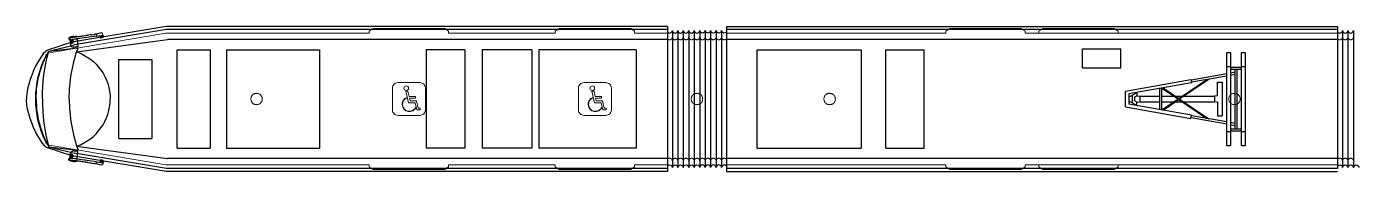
# Model space of a CAD drawing. Header units: metres. Extents: x -32.6 to 4.2, y -1.3 to 1.3.
# Drawn here: x -32.56 to -8.3, y -1.33 to 1.33 of the extents above; entities that cross this region are included whole.
import ezdxf

# ---------------------------------------------------------------- set-up
doc = ezdxf.new("R2010")
doc.units = ezdxf.units.M
doc.header["$MEASUREMENT"] = 0
doc.linetypes.add('DGN Style 2', pattern=[302.744489, 181.646694, -121.097796])

msp = doc.modelspace()

# ---------------------------------------------------------------- linework, layer by layer
for p, q in [((-20.84, 1.325), (-20.84, -1.325)), ((-20.75, 1.255), (-20.75, -1.255)), ((-20.65, 1.255), (-20.65, -1.255)), ((-20.55, 1.255), (-20.55, -1.255)), ((-20.45, 1.255), (-20.45, -1.255)), ((-20.35, 1.255), (-20.35, -1.255)), ((-20.25, 1.255), (-20.25, -1.255)), ((-20.15, 1.255), (-20.15, -1.255)), ((-20.05, 1.255), (-20.05, -1.255)), ((-19.95, 1.255), (-19.95, -1.255)), ((-19.85, 1.255), (-19.85, -1.255)), ((-19.76, 1.325), (-19.76, -1.325)), ((-19.76, 1.325), (-8.59, 1.325)), ((-8.59, 1.325), (-8.59, -1.268)), ((-8.5, 1.255), (-8.5, -1.255)), ((-8.4, 1.255), (-8.4, -1.255)), ((-8.3, 1.255), (-8.3, -1.255)), ((-32.149, 0.872), (-31.677, 0.988)), ((-31.781, 1.114), (-31.782, 1.111)), ((-31.782, 1.111), (-31.782, 1.109)), ((-31.782, 1.109), (-31.782, 1.108)), ((-31.782, 1.108), (-31.782, 1.107)), ((-31.782, 1.107), (-31.782, 1.103)), ((-31.782, 1.103), (-31.782, 1.099)), ((-31.782, 1.099), (-31.78, 1.094)), ((-31.779, 1.117), (-31.781, 1.114)), ((-31.781, 1.114), (-31.781, 1.114)), ((-31.78, 1.094), (-31.779, 1.094)), ((-31.778, 1.119), (-31.779, 1.118)), ((-31.779, 1.118), (-31.779, 1.117)), ((-31.779, 1.094), (-31.777, 1.091)), ((-31.777, 1.12), (-31.778, 1.119)), ((-31.775, 1.122), (-31.777, 1.12)), ((-31.777, 1.091), (-31.776, 1.089)), ((-31.776, 1.089), (-31.775, 1.088)), ((-31.773, 1.123), (-31.775, 1.122)), ((-31.773, 1.086), (-31.775, 1.088)), ((-31.772, 1.124), (-31.773, 1.123)), ((-31.773, 1.086), (-31.773, 1.086)), ((-31.771, 1.083), (-31.773, 1.086)), ((-31.768, 1.125), (-31.772, 1.124)), ((-31.769, 1.081), (-31.771, 1.083)), ((-31.766, 1.078), (-31.769, 1.081)), ((-31.766, 1.125), (-31.768, 1.125)), ((-31.764, 1.126), (-31.766, 1.125)), ((-31.766, 1.079), (-31.766, 1.077)), ((-31.766, 1.077), (-31.761, 1.072)), ((-31.758, 1.126), (-31.764, 1.126)), ((-31.762, 1.111), (-31.763, 1.11)), ((-31.763, 1.11), (-31.763, 1.11)), ((-31.763, 1.11), (-31.763, 1.105)), ((-31.763, 1.105), (-31.762, 1.101)), ((-31.761, 1.114), (-31.762, 1.111)), ((-31.762, 1.101), (-31.762, 1.099)), ((-31.762, 1.099), (-31.761, 1.097)), ((-31.759, 1.119), (-31.761, 1.116)), ((-31.761, 1.116), (-31.761, 1.115)), ((-31.761, 1.115), (-31.761, 1.114)), ((-31.761, 1.097), (-31.759, 1.095)), ((-31.761, 1.072), (-31.76, 1.07)), ((-31.76, 1.07), (-31.757, 1.065)), ((-31.76, 1.07), (-31.758, 1.041)), ((-31.758, 1.12), (-31.759, 1.119)), ((-31.759, 1.095), (-31.759, 1.094)), ((-31.756, 1.091), (-31.759, 1.094)), ((-31.756, 1.126), (-31.758, 1.126)), ((-31.755, 1.123), (-31.758, 1.12)), ((-31.758, 1.041), (-31.753, 0.995)), ((-31.757, 1.065), (-31.756, 1.063)), ((-31.752, 1.126), (-31.756, 1.126)), ((-31.755, 1.09), (-31.756, 1.091)), ((-31.756, 1.063), (-31.752, 1.056)), ((-31.751, 1.125), (-31.755, 1.123)), ((-31.755, 1.123), (-31.755, 1.123)), ((-31.754, 1.089), (-31.755, 1.09)), ((-31.752, 1.087), (-31.754, 1.089)), ((-31.747, 1.127), (-31.752, 1.126)), ((-31.752, 1.087), (-31.752, 1.087)), ((-31.749, 1.084), (-31.752, 1.087)), ((-31.752, 1.056), (-31.748, 1.047)), ((-31.75, 1.125), (-31.751, 1.125)), ((-31.749, 1.125), (-31.75, 1.125)), ((-31.747, 1.126), (-31.749, 1.125)), ((-31.748, 1.083), (-31.749, 1.084)), ((-31.747, 1.083), (-31.748, 1.083)), ((-31.748, 1.047), (-31.746, 1.042)), ((-31.745, 1.127), (-31.747, 1.127)), ((-31.746, 1.126), (-31.747, 1.126)), ((-31.744, 1.08), (-31.747, 1.083)), ((-31.744, 1.127), (-31.746, 1.126)), ((-31.746, 1.042), (-31.744, 1.036)), ((-31.743, 1.128), (-31.745, 1.127)), ((-31.743, 1.127), (-31.744, 1.127)), ((-31.743, 1.079), (-31.744, 1.08)), ((-31.744, 1.036), (-31.742, 1.03)), ((-31.719, 1.139), (-31.743, 1.134)), ((-31.74, 1.128), (-31.743, 1.128)), ((-31.74, 1.127), (-31.743, 1.127)), ((-31.738, 1.123), (-31.743, 1.123)), ((-31.737, 1.072), (-31.743, 1.079)), ((-31.742, 1.03), (-31.741, 1.024)), ((-31.741, 1.024), (-31.74, 1.017)), ((-31.738, 1.129), (-31.74, 1.128)), ((-31.739, 1.127), (-31.74, 1.127)), ((-31.726, 1.017), (-31.74, 1.017)), ((-31.736, 1.127), (-31.739, 1.127)), ((-31.736, 1.129), (-31.738, 1.129)), ((-31.734, 1.124), (-31.738, 1.123)), ((-31.737, 1.072), (-31.732, 1.065)), ((-31.735, 1.13), (-31.736, 1.129)), ((-31.735, 1.127), (-31.736, 1.127)), ((-31.733, 1.131), (-31.735, 1.13)), ((-31.731, 1.127), (-31.735, 1.127)), ((-31.72, 1.125), (-31.734, 1.124)), ((-31.73, 1.132), (-31.733, 1.131)), ((-31.681, 1.093), (-31.732, 1.09)), ((-31.732, 1.065), (-31.727, 1.057)), ((-31.729, 1.127), (-31.731, 1.127)), ((-31.729, 1.132), (-31.73, 1.132)), ((-31.73, 1.09), (-31.73, 1.087)), ((-31.73, 1.087), (-31.73, 1.085)), ((-31.73, 1.085), (-31.73, 1.083)), ((-31.73, 1.083), (-31.73, 1.081)), ((-31.73, 1.081), (-31.73, 1.071)), ((-31.73, 1.071), (-31.728, 1.067)), ((-31.727, 1.134), (-31.729, 1.132)), ((-31.725, 1.128), (-31.729, 1.127)), ((-31.728, 1.067), (-31.725, 1.061)), ((-31.726, 1.134), (-31.727, 1.134)), ((-31.727, 1.057), (-31.723, 1.049)), ((-31.723, 1.136), (-31.726, 1.134)), ((-31.711, 1.019), (-31.726, 1.017)), ((-31.724, 1.128), (-31.725, 1.128)), ((-31.725, 1.061), (-31.724, 1.059)), ((-31.719, 1.129), (-31.724, 1.128)), ((-31.724, 1.059), (-31.72, 1.05)), ((-31.716, 1.137), (-31.723, 1.136)), ((-31.72, 1.05), (-31.723, 1.049)), ((-31.723, 1.049), (-31.72, 1.043)), ((-31.706, 1.126), (-31.72, 1.125)), ((-31.719, 1.126), (-31.72, 1.125)), ((-31.718, 1.05), (-31.72, 1.05)), ((-31.711, 1.141), (-31.719, 1.139)), ((-31.716, 1.129), (-31.719, 1.129)), ((-31.718, 1.127), (-31.719, 1.126)), ((-31.719, 1.043), (-31.717, 1.038)), ((-31.717, 1.128), (-31.718, 1.127)), ((-31.715, 1.049), (-31.718, 1.05)), ((-31.716, 1.128), (-31.717, 1.128)), ((-31.709, 1.138), (-31.716, 1.137)), ((-31.713, 1.13), (-31.716, 1.129)), ((-31.715, 1.129), (-31.716, 1.128)), ((-31.716, 1.037), (-31.714, 1.032)), ((-31.714, 1.129), (-31.715, 1.129)), ((-31.713, 1.048), (-31.715, 1.049)), ((-31.713, 1.13), (-31.714, 1.129)), ((-31.714, 1.031), (-31.712, 1.026)), ((-31.708, 1.131), (-31.713, 1.13)), ((-31.712, 1.048), (-31.713, 1.048)), ((-31.711, 1.048), (-31.712, 1.048)), ((-31.712, 1.026), (-31.712, 1.025)), ((-31.712, 1.025), (-31.711, 1.022)), ((-31.697, 1.143), (-31.711, 1.141)), ((-31.711, 1.091), (-31.711, 1.09)), ((-31.711, 1.09), (-31.711, 1.088)), ((-31.711, 1.088), (-31.711, 1.084)), ((-31.711, 1.084), (-31.711, 1.081)), ((-31.711, 1.081), (-31.711, 1.071)), ((-31.711, 1.071), (-31.711, 1.066)), ((-31.711, 1.066), (-31.711, 1.065)), ((-31.711, 1.065), (-31.711, 1.059)), ((-31.711, 1.059), (-31.711, 1.057)), ((-31.711, 1.057), (-31.711, 1.053)), ((-31.711, 1.053), (-31.711, 1.049)), ((-31.711, 1.049), (-31.711, 1.048)), ((-31.711, 1.048), (-31.711, 1.046)), ((-31.711, 1.046), (-31.711, 1.045)), ((-31.711, 1.045), (-31.711, 1.044)), ((-31.711, 1.044), (-31.711, 1.019)), ((-31.711, 1.022), (-31.711, 1.019)), ((-31.702, 1.139), (-31.709, 1.138)), ((-31.707, 1.131), (-31.708, 1.131)), ((-31.703, 1.132), (-31.707, 1.131)), ((-31.69, 1.128), (-31.706, 1.126)), ((-31.698, 1.134), (-31.703, 1.132)), ((-31.703, 1.132), (-31.703, 1.132)), ((-31.697, 1.139), (-31.702, 1.139)), ((-31.698, 1.127), (-31.699, 1.127)), ((-31.693, 1.136), (-31.698, 1.134)), ((-31.697, 1.129), (-31.698, 1.127)), ((-31.697, 1.143), (-31.685, 1.144)), ((-31.697, 1.143), (-31.697, 1.143)), ((-31.693, 1.139), (-31.697, 1.139)), ((-31.696, 1.131), (-31.697, 1.129)), ((-31.695, 1.131), (-31.696, 1.131)), ((-31.692, 1.134), (-31.695, 1.132)), ((-31.695, 1.132), (-31.695, 1.131)), ((-31.689, 1.138), (-31.693, 1.139)), ((-31.689, 1.138), (-31.693, 1.136)), ((-31.69, 1.136), (-31.692, 1.134)), ((-31.689, 1.137), (-31.69, 1.136)), ((-31.674, 1.129), (-31.69, 1.128)), ((-31.689, 1.138), (-31.689, 1.137)), ((-31.685, 1.144), (-31.685, 1.144)), ((-31.685, 1.144), (-31.681, 1.144)), ((-31.681, 1.144), (-31.681, 1.144)), ((-31.681, 1.144), (-31.679, 1.144)), ((-31.679, 1.093), (-31.681, 1.093)), ((-31.676, 1.144), (-31.679, 1.144)), ((-31.677, 1.093), (-31.679, 1.093)), ((-31.674, 1.094), (-31.677, 1.093)), ((-31.676, 1.144), (-31.664, 1.145)), ((-31.66, 1.131), (-31.674, 1.129)), ((-31.67, 1.094), (-31.674, 1.094)), ((-31.667, 1.094), (-31.67, 1.094)), ((-31.662, 1.095), (-31.667, 1.094)), ((-31.663, 1.145), (-31.664, 1.145)), ((-31.663, 1.145), (-31.658, 1.145)), ((-31.658, 1.096), (-31.662, 1.095)), ((-31.653, 1.131), (-31.66, 1.131)), ((-31.647, 1.145), (-31.658, 1.145)), ((-31.653, 1.096), (-31.658, 1.096)), ((-31.651, 1.132), (-31.653, 1.131)), ((-31.648, 1.097), (-31.653, 1.096)), ((-31.642, 1.133), (-31.651, 1.132)), ((-31.643, 1.098), (-31.648, 1.097)), ((-31.633, 1.144), (-31.647, 1.145)), ((-31.63, 1.099), (-31.643, 1.098)), ((-31.641, 1.133), (-31.642, 1.133)), ((-31.633, 1.134), (-31.641, 1.133)), ((-31.639, 0.862), (-29.98, 1.085)), ((-31.633, 1.144), (-31.633, 1.134)), ((-31.631, 1.134), (-31.633, 1.134)), ((-31.622, 1.136), (-31.631, 1.134)), ((-31.279, 1.151), (-31.63, 1.099)), ((-31.63, 1.099), (-31.62, 0.956)), ((-31.62, 1.136), (-31.622, 1.136)), ((-31.613, 1.137), (-31.62, 1.136)), ((-31.609, 1.138), (-31.613, 1.137)), ((-31.597, 1.139), (-31.609, 1.138)), ((-31.584, 1.141), (-31.597, 1.139)), ((-31.572, 1.143), (-31.584, 1.141)), ((-31.554, 1.145), (-31.572, 1.143)), ((-31.536, 1.148), (-31.554, 1.145)), ((-31.518, 1.151), (-31.536, 1.148)), ((-31.474, 1.157), (-31.518, 1.151)), ((-31.469, 1.158), (-31.474, 1.157)), ((-31.464, 1.159), (-31.469, 1.158)), ((-31.459, 1.16), (-31.464, 1.159)), ((-31.453, 1.161), (-31.459, 1.16)), ((-31.447, 1.162), (-31.453, 1.161)), ((-31.442, 1.163), (-31.447, 1.162)), ((-31.437, 1.164), (-31.442, 1.163)), ((-31.432, 1.165), (-31.437, 1.164)), ((-31.428, 1.165), (-31.432, 1.165)), ((-31.385, 1.172), (-31.428, 1.165)), ((-31.377, 1.173), (-31.385, 1.172)), ((-31.368, 1.175), (-31.377, 1.173)), ((-31.368, 1.175), (-31.321, 1.182)), ((-31.303, 1.184), (-31.321, 1.182)), ((-31.286, 1.187), (-31.303, 1.184)), ((-31.285, 1.187), (-31.286, 1.187)), ((-31.283, 1.186), (-31.285, 1.187)), ((-31.282, 1.188), (-31.283, 1.187)), ((-31.283, 1.187), (-31.283, 1.186)), ((-31.283, 1.186), (-31.283, 1.185)), ((-31.283, 1.185), (-31.283, 1.186)), ((-31.281, 1.183), (-31.283, 1.185)), ((-31.192, 1.208), (-31.282, 1.188)), ((-31.281, 1.183), (-31.281, 1.183)), ((-31.281, 1.183), (-31.281, 1.182)), ((-31.281, 1.182), (-31.277, 1.154)), ((-31.278, 1.151), (-31.279, 1.151)), ((-31.277, 1.152), (-31.278, 1.151)), ((-31.277, 1.154), (-31.277, 1.153)), ((-31.277, 1.153), (-31.277, 1.152)), ((-31.275, 1.151), (-31.277, 1.152)), ((-31.274, 1.151), (-31.275, 1.151)), ((-31.274, 1.151), (-31.194, 1.159)), ((-31.154, 1.155), (-31.21, 1.146)), ((-31.207, 1.152), (-31.21, 1.151)), ((-31.21, 1.146), (-31.21, 1.151)), ((-31.209, 1.137), (-31.21, 1.151)), ((-31.209, 1.132), (-31.21, 1.146)), ((-31.21, 1.132), (-31.21, 1.137)), ((-31.209, 1.137), (-31.21, 1.137)), ((-31.209, 1.132), (-31.21, 1.132)), ((-31.203, 1.125), (-31.21, 1.132)), ((-31.151, 1.141), (-31.209, 1.132)), ((-31.209, 1.132), (-31.209, 1.137)), ((-31.207, 1.152), (-31.207, 1.158)), ((-31.206, 1.148), (-31.207, 1.152)), ((-31.158, 1.156), (-31.206, 1.148)), ((-31.202, 1.115), (-31.203, 1.125)), ((-31.153, 1.123), (-31.202, 1.115)), ((-31.194, 1.159), (-31.184, 1.16)), ((-31.189, 1.209), (-31.192, 1.208)), ((-31.159, 1.159), (-31.162, 1.18)), ((-31.155, 1.16), (-31.159, 1.159)), ((-31.158, 1.156), (-31.159, 1.159)), ((-31.151, 1.146), (-31.155, 1.16)), ((-31.154, 1.155), (-31.155, 1.16)), ((-31.151, 1.141), (-31.154, 1.155)), ((-31.15, 1.141), (-31.154, 1.133)), ((-31.153, 1.123), (-31.154, 1.133)), ((-31.151, 1.141), (-31.151, 1.146)), ((-31.15, 1.141), (-31.151, 1.146)), ((-31.151, 1.146), (-31.151, 1.146)), ((-31.15, 1.141), (-31.151, 1.141)), ((-32.149, 0.872), (-31.615, 0.933)), ((-31.703, 0.95), (-31.707, 0.951)), ((-31.698, 0.95), (-31.705, 0.95)), ((-31.693, 0.95), (-31.698, 0.95)), ((-31.693, 0.95), (-31.659, 0.951)), ((-31.665, 0.95), (-31.665, 0.95)), ((-31.654, 0.951), (-31.659, 0.951)), ((-31.647, 0.952), (-31.654, 0.951)), ((-31.62, 0.956), (-31.647, 0.952)), ((-29.801, -0.9), (-29.801, 0.9)), ((-29.801, 0.9), (-29.201, 0.9)), ((-29.201, 0.9), (-29.201, -0.9)), ((-28.901, 0.9), (-27.201, 0.9)), ((-28.901, 0.9), (-28.901, -0.9)), ((-27.201, 0.9), (-27.201, -0.9)), ((-25.251, 0.9), (-25.251, -0.9)), ((-24.546, 0.9), (-25.251, 0.9)), ((-24.546, 0.9), (-24.546, -0.9)), ((-23.319, 0.9), (-24.225, 0.9)), ((-24.225, 0.9), (-24.225, -0.9)), ((-23.319, 0.9), (-23.319, -0.9)), ((-23.19, 0.9), (-23.19, -0.9)), ((-21.41, 0.9), (-23.19, 0.9)), ((-21.41, 0.9), (-21.41, -0.9)), ((-19.2, 0.9), (-17.3, 0.9)), ((-16.85, 0.9), (-16.15, 0.9)), ((-13.25, 0.572), (-13.25, 0.918)), ((-13.25, 0.918), (-12.55, 0.918)), ((-12.55, 0.572), (-12.55, 0.918)), ((-30.868, -0.725), (-30.868, 0.725)), ((-30.868, 0.725), (-30.268, 0.725)), ((-30.268, 0.725), (-30.268, -0.725)), ((-13.25, 0.572), (-12.55, 0.572)), ((-10.613, 0.593), (-10.546, 0.593)), ((-10.546, 0.583), (-10.349, 0.583)), ((-10.546, 0.546), (-10.349, 0.546)), ((-10.466, 0.488), (-10.546, 0.473)), ((-10.466, 0.546), (-10.466, -0.546)), ((-10.43, 0.546), (-10.43, -0.546)), ((-10.349, 0.593), (-10.281, 0.593)), ((-12.469, 0.142), (-11.27, 0.354)), ((-11.26, 0.297), (-12.409, 0.094)), ((-11.493, 0.012), (-10.979, 0.355)), ((-11.486, 0), (-10.945, 0.361)), ((-11.27, 0.354), (-11.26, 0.297)), ((-10.613, 0.462), (-11.268, 0.346)), ((-10.613, 0.42), (-11.261, 0.305)), ((-10.785, 0.06), (-10.785, 0.305)), ((-10.785, 0.305), (-10.701, 0.305)), ((-10.701, 0.305), (-10.701, -0.305)), ((-10.466, 0.446), (-10.546, 0.432)), ((-12.469, -0.142), (-12.469, 0.142)), ((-12.409, 0.036), (-12.248, 0.122)), ((-12.409, 0.094), (-12.409, -0.094)), ((-12.347, 0.069), (-12.347, -0.069)), ((-12.262, 0.06), (-12.305, 0.036)), ((-12.305, 0.036), (-12.305, -0.036)), ((-12.262, 0.114), (-12.262, 0.06)), ((-12.262, 0.06), (-12.208, 0.054)), ((-12.208, 0.054), (-11.844, 0.054)), ((-12.208, 0.054), (-12.208, -0.054)), ((-11.844, 0.193), (-11.844, -0.193)), ((-11.807, 0.2), (-11.807, -0.2)), ((-11.807, 0.054), (-11.583, 0.054)), ((-11.803, 0.201), (-11.502, 0)), ((-11.78, 0.205), (-11.493, 0.012)), ((-11.555, 0.054), (-11.43, 0.054)), ((-11.405, 0.054), (-10.839, 0.054)), ((-10.785, 0.06), (-10.839, 0.054)), ((-10.839, 0.054), (-10.839, -0.054)), ((-12.469, -0.142), (-11.27, -0.354)), ((-12.409, -0.036), (-12.248, -0.122)), ((-11.26, -0.297), (-12.409, -0.094)), ((-12.262, -0.06), (-12.305, -0.036)), ((-12.262, -0.06), (-12.208, -0.054)), ((-12.262, -0.114), (-12.262, -0.06)), ((-12.208, -0.054), (-11.844, -0.054)), ((-11.807, -0.054), (-11.583, -0.054)), ((-11.803, -0.201), (-11.502, 0)), ((-11.78, -0.205), (-11.493, -0.012)), ((-11.555, -0.054), (-11.43, -0.054)), ((-11.493, -0.012), (-10.979, -0.355)), ((-11.486, 0), (-10.945, -0.361)), ((-11.405, -0.054), (-10.839, -0.054)), ((-10.785, -0.06), (-10.839, -0.054)), ((-10.785, -0.06), (-10.785, -0.305)), ((-11.27, -0.354), (-11.26, -0.297)), ((-10.613, -0.462), (-11.268, -0.346)), ((-10.613, -0.42), (-11.261, -0.305)), ((-10.785, -0.305), (-10.701, -0.305)), ((-10.466, -0.446), (-10.546, -0.432)), ((-10.466, -0.488), (-10.546, -0.473)), ((-30.868, -0.725), (-30.268, -0.725)), ((-10.613, -0.593), (-10.546, -0.593)), ((-10.546, -0.546), (-10.349, -0.546)), ((-10.546, -0.583), (-10.349, -0.583)), ((-10.349, -0.593), (-10.281, -0.593)), ((-32.149, -0.872), (-31.615, -0.933)), ((-32.149, -0.872), (-31.677, -0.988)), ((-31.703, -0.95), (-31.707, -0.951)), ((-31.698, -0.95), (-31.705, -0.95)), ((-31.693, -0.95), (-31.698, -0.95)), ((-31.693, -0.95), (-31.659, -0.951)), ((-31.665, -0.95), (-31.665, -0.95)), ((-31.654, -0.951), (-31.659, -0.951)), ((-31.647, -0.952), (-31.654, -0.951)), ((-31.62, -0.956), (-31.647, -0.952)), ((-31.639, -0.862), (-29.98, -1.085)), ((-31.63, -1.099), (-31.62, -0.956)), ((-29.801, -0.9), (-29.201, -0.9)), ((-28.901, -0.9), (-27.201, -0.9)), ((-24.546, -0.9), (-25.251, -0.9)), ((-23.319, -0.9), (-24.225, -0.9)), ((-21.41, -0.9), (-23.19, -0.9)), ((-19.2, -0.9), (-17.3, -0.9)), ((-16.85, -0.9), (-16.15, -0.9)), ((-10.613, -0.85), (-10.546, -0.85)), ((-10.349, -0.85), (-10.281, -0.85)), ((-31.782, -1.099), (-31.78, -1.094)), ((-31.782, -1.103), (-31.782, -1.099)), ((-31.782, -1.107), (-31.782, -1.103)), ((-31.782, -1.108), (-31.782, -1.107)), ((-31.782, -1.109), (-31.782, -1.108)), ((-31.782, -1.111), (-31.782, -1.109)), ((-31.781, -1.114), (-31.782, -1.111)), ((-31.779, -1.117), (-31.781, -1.114)), ((-31.781, -1.114), (-31.781, -1.114)), ((-31.78, -1.094), (-31.779, -1.094)), ((-31.779, -1.094), (-31.777, -1.091)), ((-31.779, -1.118), (-31.779, -1.117)), ((-31.778, -1.119), (-31.779, -1.118)), ((-31.777, -1.12), (-31.778, -1.119)), ((-31.777, -1.091), (-31.776, -1.089)), ((-31.775, -1.122), (-31.777, -1.12)), ((-31.776, -1.089), (-31.775, -1.088)), ((-31.773, -1.086), (-31.775, -1.088)), ((-31.773, -1.123), (-31.775, -1.122)), ((-31.771, -1.083), (-31.773, -1.086)), ((-31.773, -1.086), (-31.773, -1.086)), ((-31.772, -1.124), (-31.773, -1.123)), ((-31.768, -1.125), (-31.772, -1.124)), ((-31.769, -1.081), (-31.771, -1.083)), ((-31.766, -1.078), (-31.769, -1.081)), ((-31.766, -1.125), (-31.768, -1.125)), ((-31.766, -1.077), (-31.761, -1.072)), ((-31.766, -1.079), (-31.766, -1.077)), ((-31.764, -1.126), (-31.766, -1.125)), ((-31.758, -1.126), (-31.764, -1.126)), ((-31.763, -1.105), (-31.762, -1.101)), ((-31.763, -1.11), (-31.763, -1.105)), ((-31.763, -1.11), (-31.763, -1.11)), ((-31.762, -1.111), (-31.763, -1.11)), ((-31.762, -1.099), (-31.761, -1.097)), ((-31.762, -1.101), (-31.762, -1.099)), ((-31.761, -1.114), (-31.762, -1.111)), ((-31.761, -1.072), (-31.76, -1.07)), ((-31.761, -1.097), (-31.759, -1.095)), ((-31.761, -1.115), (-31.761, -1.114)), ((-31.761, -1.116), (-31.761, -1.115)), ((-31.759, -1.119), (-31.761, -1.116)), ((-31.76, -1.07), (-31.758, -1.041)), ((-31.76, -1.07), (-31.757, -1.065)), ((-31.756, -1.091), (-31.759, -1.094)), ((-31.759, -1.095), (-31.759, -1.094)), ((-31.758, -1.12), (-31.759, -1.119)), ((-31.758, -1.041), (-31.753, -0.995)), ((-31.755, -1.123), (-31.758, -1.12)), ((-31.756, -1.126), (-31.758, -1.126)), ((-31.757, -1.065), (-31.756, -1.063)), ((-31.756, -1.063), (-31.752, -1.056)), ((-31.755, -1.09), (-31.756, -1.091)), ((-31.752, -1.126), (-31.756, -1.126)), ((-31.754, -1.089), (-31.755, -1.09)), ((-31.755, -1.123), (-31.755, -1.123)), ((-31.751, -1.125), (-31.755, -1.123)), ((-31.752, -1.087), (-31.754, -1.089)), ((-31.752, -1.056), (-31.748, -1.047)), ((-31.749, -1.084), (-31.752, -1.087)), ((-31.752, -1.087), (-31.752, -1.087)), ((-31.747, -1.127), (-31.752, -1.126)), ((-31.75, -1.125), (-31.751, -1.125)), ((-31.749, -1.125), (-31.75, -1.125)), ((-31.748, -1.083), (-31.749, -1.084)), ((-31.747, -1.126), (-31.749, -1.125)), ((-31.748, -1.047), (-31.746, -1.042)), ((-31.747, -1.083), (-31.748, -1.083)), ((-31.744, -1.08), (-31.747, -1.083)), ((-31.746, -1.126), (-31.747, -1.126)), ((-31.745, -1.127), (-31.747, -1.127)), ((-31.746, -1.042), (-31.744, -1.036)), ((-31.744, -1.127), (-31.746, -1.126)), ((-31.743, -1.128), (-31.745, -1.127)), ((-31.744, -1.036), (-31.742, -1.03)), ((-31.743, -1.079), (-31.744, -1.08)), ((-31.743, -1.127), (-31.744, -1.127)), ((-31.737, -1.072), (-31.743, -1.079)), ((-31.738, -1.123), (-31.743, -1.123)), ((-31.74, -1.127), (-31.743, -1.127)), ((-31.74, -1.128), (-31.743, -1.128)), ((-31.719, -1.139), (-31.743, -1.134)), ((-31.742, -1.03), (-31.741, -1.024)), ((-31.741, -1.024), (-31.74, -1.017)), ((-31.726, -1.017), (-31.74, -1.017)), ((-31.739, -1.127), (-31.74, -1.127)), ((-31.738, -1.129), (-31.74, -1.128)), ((-31.736, -1.127), (-31.739, -1.127)), ((-31.734, -1.124), (-31.738, -1.123)), ((-31.736, -1.129), (-31.738, -1.129)), ((-31.737, -1.072), (-31.732, -1.065)), ((-31.735, -1.127), (-31.736, -1.127)), ((-31.735, -1.13), (-31.736, -1.129)), ((-31.731, -1.127), (-31.735, -1.127)), ((-31.733, -1.131), (-31.735, -1.13)), ((-31.72, -1.125), (-31.734, -1.124)), ((-31.73, -1.132), (-31.733, -1.131)), ((-31.732, -1.065), (-31.727, -1.057)), ((-31.681, -1.093), (-31.732, -1.09)), ((-31.729, -1.127), (-31.731, -1.127)), ((-31.73, -1.071), (-31.728, -1.067)), ((-31.73, -1.081), (-31.73, -1.071)), ((-31.73, -1.083), (-31.73, -1.081)), ((-31.73, -1.085), (-31.73, -1.083)), ((-31.73, -1.087), (-31.73, -1.085)), ((-31.73, -1.09), (-31.73, -1.087)), ((-31.729, -1.132), (-31.73, -1.132)), ((-31.725, -1.128), (-31.729, -1.127)), ((-31.727, -1.134), (-31.729, -1.132)), ((-31.728, -1.067), (-31.725, -1.061)), ((-31.727, -1.057), (-31.723, -1.049)), ((-31.726, -1.134), (-31.727, -1.134)), ((-31.711, -1.019), (-31.726, -1.017)), ((-31.723, -1.136), (-31.726, -1.134)), ((-31.725, -1.061), (-31.724, -1.059)), ((-31.724, -1.128), (-31.725, -1.128)), ((-31.724, -1.059), (-31.72, -1.05)), ((-31.719, -1.129), (-31.724, -1.128)), ((-31.723, -1.049), (-31.72, -1.043)), ((-31.72, -1.05), (-31.723, -1.049)), ((-31.716, -1.137), (-31.723, -1.136)), ((-31.718, -1.05), (-31.72, -1.05)), ((-31.706, -1.126), (-31.72, -1.125)), ((-31.719, -1.126), (-31.72, -1.125)), ((-31.719, -1.043), (-31.717, -1.038)), ((-31.718, -1.127), (-31.719, -1.126)), ((-31.716, -1.129), (-31.719, -1.129)), ((-31.711, -1.141), (-31.719, -1.139)), ((-31.715, -1.049), (-31.718, -1.05)), ((-31.717, -1.128), (-31.718, -1.127)), ((-31.716, -1.128), (-31.717, -1.128)), ((-31.716, -1.037), (-31.714, -1.032)), ((-31.715, -1.129), (-31.716, -1.128)), ((-31.713, -1.13), (-31.716, -1.129)), ((-31.709, -1.138), (-31.716, -1.137)), ((-31.713, -1.048), (-31.715, -1.049)), ((-31.714, -1.129), (-31.715, -1.129)), ((-31.714, -1.031), (-31.712, -1.026)), ((-31.713, -1.13), (-31.714, -1.129)), ((-31.712, -1.048), (-31.713, -1.048)), ((-31.708, -1.131), (-31.713, -1.13)), ((-31.712, -1.025), (-31.711, -1.022)), ((-31.712, -1.026), (-31.712, -1.025)), ((-31.711, -1.048), (-31.712, -1.048)), ((-31.711, -1.022), (-31.711, -1.019)), ((-31.711, -1.044), (-31.711, -1.019)), ((-31.711, -1.045), (-31.711, -1.044)), ((-31.711, -1.046), (-31.711, -1.045)), ((-31.711, -1.048), (-31.711, -1.046)), ((-31.711, -1.049), (-31.711, -1.048)), ((-31.711, -1.053), (-31.711, -1.049)), ((-31.711, -1.057), (-31.711, -1.053)), ((-31.711, -1.059), (-31.711, -1.057)), ((-31.711, -1.065), (-31.711, -1.059)), ((-31.711, -1.066), (-31.711, -1.065)), ((-31.711, -1.071), (-31.711, -1.066)), ((-31.711, -1.081), (-31.711, -1.071)), ((-31.711, -1.084), (-31.711, -1.081)), ((-31.711, -1.088), (-31.711, -1.084)), ((-31.711, -1.09), (-31.711, -1.088)), ((-31.711, -1.091), (-31.711, -1.09)), ((-31.697, -1.143), (-31.711, -1.141)), ((-31.702, -1.139), (-31.709, -1.138)), ((-31.707, -1.131), (-31.708, -1.131)), ((-31.703, -1.132), (-31.707, -1.131)), ((-31.69, -1.128), (-31.706, -1.126)), ((-31.698, -1.134), (-31.703, -1.132)), ((-31.703, -1.132), (-31.703, -1.132)), ((-31.697, -1.139), (-31.702, -1.139)), ((-31.698, -1.127), (-31.699, -1.127)), ((-31.697, -1.129), (-31.698, -1.127)), ((-31.693, -1.136), (-31.698, -1.134)), ((-31.696, -1.131), (-31.697, -1.129)), ((-31.693, -1.139), (-31.697, -1.139)), ((-31.697, -1.143), (-31.697, -1.143)), ((-31.697, -1.143), (-31.685, -1.144)), ((-31.695, -1.131), (-31.696, -1.131)), ((-31.695, -1.132), (-31.695, -1.131)), ((-31.692, -1.134), (-31.695, -1.132)), ((-31.689, -1.138), (-31.693, -1.136)), ((-31.689, -1.138), (-31.693, -1.139)), ((-31.69, -1.136), (-31.692, -1.134)), ((-31.674, -1.129), (-31.69, -1.128)), ((-31.689, -1.137), (-31.69, -1.136)), ((-31.689, -1.138), (-31.689, -1.137)), ((-31.685, -1.144), (-31.685, -1.144)), ((-31.685, -1.144), (-31.681, -1.144)), ((-31.679, -1.093), (-31.681, -1.093)), ((-31.681, -1.144), (-31.681, -1.144)), ((-31.681, -1.144), (-31.679, -1.144)), ((-31.677, -1.093), (-31.679, -1.093)), ((-31.676, -1.144), (-31.679, -1.144)), ((-31.674, -1.094), (-31.677, -1.093)), ((-31.676, -1.144), (-31.664, -1.145)), ((-31.67, -1.094), (-31.674, -1.094)), ((-31.66, -1.131), (-31.674, -1.129)), ((-31.667, -1.094), (-31.67, -1.094)), ((-31.662, -1.095), (-31.667, -1.094)), ((-31.663, -1.145), (-31.664, -1.145)), ((-31.663, -1.145), (-31.658, -1.145)), ((-31.658, -1.096), (-31.662, -1.095)), ((-31.653, -1.131), (-31.66, -1.131)), ((-31.653, -1.096), (-31.658, -1.096)), ((-31.647, -1.145), (-31.658, -1.145)), ((-31.648, -1.097), (-31.653, -1.096)), ((-31.651, -1.132), (-31.653, -1.131)), ((-31.642, -1.133), (-31.651, -1.132)), ((-31.643, -1.098), (-31.648, -1.097)), ((-31.633, -1.144), (-31.647, -1.145)), ((-31.63, -1.099), (-31.643, -1.098)), ((-31.641, -1.133), (-31.642, -1.133)), ((-31.633, -1.134), (-31.641, -1.133)), ((-31.631, -1.134), (-31.633, -1.134)), ((-31.633, -1.144), (-31.633, -1.134)), ((-31.622, -1.136), (-31.631, -1.134)), ((-31.279, -1.151), (-31.63, -1.099)), ((-31.62, -1.136), (-31.622, -1.136)), ((-31.613, -1.137), (-31.62, -1.136)), ((-31.609, -1.138), (-31.613, -1.137)), ((-31.597, -1.139), (-31.609, -1.138)), ((-31.584, -1.141), (-31.597, -1.139)), ((-31.572, -1.143), (-31.584, -1.141)), ((-31.554, -1.145), (-31.572, -1.143)), ((-31.536, -1.148), (-31.554, -1.145)), ((-31.518, -1.151), (-31.536, -1.148)), ((-31.474, -1.157), (-31.518, -1.151)), ((-31.469, -1.158), (-31.474, -1.157)), ((-31.464, -1.159), (-31.469, -1.158)), ((-31.459, -1.16), (-31.464, -1.159)), ((-31.453, -1.161), (-31.459, -1.16)), ((-31.447, -1.162), (-31.453, -1.161)), ((-31.442, -1.163), (-31.447, -1.162)), ((-31.437, -1.164), (-31.442, -1.163)), ((-31.432, -1.165), (-31.437, -1.164)), ((-31.428, -1.165), (-31.432, -1.165)), ((-31.385, -1.172), (-31.428, -1.165)), ((-31.377, -1.173), (-31.385, -1.172)), ((-31.368, -1.175), (-31.377, -1.173)), ((-31.368, -1.175), (-31.321, -1.182)), ((-31.303, -1.184), (-31.321, -1.182)), ((-31.286, -1.187), (-31.303, -1.184)), ((-31.285, -1.187), (-31.286, -1.187)), ((-31.283, -1.186), (-31.285, -1.187)), ((-31.281, -1.183), (-31.283, -1.185)), ((-31.283, -1.186), (-31.283, -1.185)), ((-31.283, -1.185), (-31.283, -1.186)), ((-31.283, -1.187), (-31.283, -1.186)), ((-31.282, -1.188), (-31.283, -1.187)), ((-31.192, -1.208), (-31.282, -1.188)), ((-31.281, -1.182), (-31.277, -1.154)), ((-31.281, -1.183), (-31.281, -1.182)), ((-31.281, -1.183), (-31.281, -1.183)), ((-31.278, -1.151), (-31.279, -1.151)), ((-31.277, -1.152), (-31.278, -1.151)), ((-31.275, -1.151), (-31.277, -1.152)), ((-31.277, -1.153), (-31.277, -1.152)), ((-31.277, -1.154), (-31.277, -1.153)), ((-31.274, -1.151), (-31.275, -1.151)), ((-31.274, -1.151), (-31.194, -1.159)), ((-31.203, -1.125), (-31.21, -1.132)), ((-31.209, -1.132), (-31.21, -1.146)), ((-31.21, -1.132), (-31.21, -1.137)), ((-31.209, -1.132), (-31.21, -1.132)), ((-31.209, -1.137), (-31.21, -1.151)), ((-31.209, -1.137), (-31.21, -1.137)), ((-31.154, -1.155), (-31.21, -1.146)), ((-31.21, -1.146), (-31.21, -1.151)), ((-31.207, -1.152), (-31.21, -1.151)), ((-31.209, -1.132), (-31.209, -1.137)), ((-31.151, -1.141), (-31.209, -1.132)), ((-31.206, -1.148), (-31.207, -1.152)), ((-31.207, -1.152), (-31.207, -1.158)), ((-31.158, -1.156), (-31.206, -1.148)), ((-31.202, -1.115), (-31.203, -1.125)), ((-31.153, -1.123), (-31.202, -1.115)), ((-31.194, -1.159), (-31.184, -1.16)), ((-31.189, -1.209), (-31.192, -1.208)), ((-31.159, -1.159), (-31.162, -1.18)), ((-31.158, -1.156), (-31.159, -1.159)), ((-31.155, -1.16), (-31.159, -1.159)), ((-31.151, -1.146), (-31.155, -1.16)), ((-31.154, -1.155), (-31.155, -1.16)), ((-31.153, -1.123), (-31.154, -1.133)), ((-31.15, -1.141), (-31.154, -1.133)), ((-31.151, -1.141), (-31.154, -1.155)), ((-31.151, -1.141), (-31.151, -1.146)), ((-31.15, -1.141), (-31.151, -1.146)), ((-31.15, -1.141), (-31.151, -1.141)), ((-31.151, -1.146), (-31.151, -1.146)), ((-19.76, -1.325), (-8.59, -1.325))]:
    msp.add_line(p, q)
at = {"color": 1, "linetype": 'DGN Style 2', "lineweight": 0}
for p, q in [((-30.008, 1.203), (-32.143, 0.843)), ((-19.76, 1.203), (-15.75, 1.203)), ((-12.6, 1.203), (-14.3, 1.203)), ((-8.59, 1.203), (-12.6, 1.203)), ((-30.008, -1.203), (-32.143, -0.843)), ((-19.76, -1.203), (-15.75, -1.203)), ((-12.6, -1.203), (-14.3, -1.203)), ((-8.59, -1.203), (-12.6, -1.203))]:
    msp.add_line(p, q, dxfattribs=at)
at = {"ltscale": 0.001}
for p, q in [((-19.2, -0.9), (-19.2, 0.9)), ((-17.3, 0.9), (-17.3, -0.9)), ((-16.85, -0.9), (-16.85, 0.9)), ((-16.15, -0.9), (-16.15, 0.9))]:
    msp.add_line(p, q, dxfattribs=at)
at = {"flags": 128}
for points in [[(-20.84, 1.325), (-30, 1.325), (-31.689, 1.044), (-31.86, 0.995), (-31.933, 0.973), (-31.967, 0.962), (-32.172, 0.893)], [(-20.84, 1.268), (-29.995, 1.268), (-31.677, 0.988)], [(-8.59, 1.268), (-19.76, 1.268)], [(-20.84, 1.085), (-29.98, 1.085)], [(-8.59, 1.085), (-19.76, 1.085)], [(-10.613, -0.85), (-10.613, 0.85), (-10.546, 0.85), (-10.546, -0.85)], [(-10.349, -0.85), (-10.349, 0.85), (-10.281, 0.85), (-10.281, -0.85)], [(-20.84, -1.325), (-30, -1.325), (-31.689, -1.044), (-31.86, -0.995), (-31.933, -0.973), (-31.967, -0.962), (-32.172, -0.893)], [(-20.84, -1.268), (-29.995, -1.268), (-31.677, -0.988)], [(-20.84, -1.085), (-29.98, -1.085)], [(-8.59, -1.085), (-19.76, -1.085)], [(-8.59, -1.268), (-19.76, -1.268)]]:
    msp.add_lwpolyline(points, dxfattribs=at)
at = {"color": 1, "linetype": 'DGN Style 2', "lineweight": 0, "flags": 128}
for points in [[(-26.29, 1.203), (-26.29, 1.24), (-26.218, 1.29), (-24.912, 1.29), (-24.84, 1.24), (-24.84, 1.203)], [(-22.89, 1.203), (-22.89, 1.203), (-22.89, 1.24), (-22.818, 1.29), (-22.165, 1.29), (-21.512, 1.29), (-21.44, 1.24), (-21.44, 1.203)], [(-15.75, 1.203), (-15.75, 1.203), (-15.75, 1.24), (-15.678, 1.29), (-15.025, 1.29), (-14.372, 1.29), (-14.3, 1.24), (-14.3, 1.203)], [(-12.6, 1.203), (-12.6, 1.203), (-12.6, 1.24), (-12.672, 1.29), (-13.325, 1.29), (-13.978, 1.29), (-14.05, 1.24), (-14.05, 1.203)], [(-30.008, 1.203), (-26.29, 1.203)], [(-24.84, 1.203), (-22.89, 1.203)], [(-21.44, 1.203), (-20.84, 1.203)], [(-30.008, -1.203), (-26.29, -1.203)], [(-26.29, -1.203), (-26.29, -1.24), (-26.218, -1.29), (-24.912, -1.29), (-24.84, -1.24), (-24.84, -1.203)], [(-24.84, -1.203), (-22.89, -1.203)], [(-22.89, -1.203), (-22.89, -1.203), (-22.89, -1.24), (-22.818, -1.29), (-22.165, -1.29), (-21.512, -1.29), (-21.44, -1.24), (-21.44, -1.203)], [(-21.44, -1.203), (-20.84, -1.203)], [(-15.75, -1.203), (-15.75, -1.203), (-15.75, -1.24), (-15.678, -1.29), (-15.025, -1.29), (-14.372, -1.29), (-14.3, -1.24), (-14.3, -1.203)], [(-12.6, -1.203), (-12.6, -1.203), (-12.6, -1.24), (-12.672, -1.29), (-13.325, -1.29), (-13.978, -1.29), (-14.05, -1.24), (-14.05, -1.203)]]:
    msp.add_lwpolyline(points, dxfattribs=at)
at = {"lineweight": 0, "flags": 128}
for points in [[(-25.765, -0.3), (-25.365, -0.3, 0.414214), (-25.265, -0.2), (-25.265, 0.2, 0.414214), (-25.365, 0.3), (-25.765, 0.3, 0.414214), (-25.865, 0.2), (-25.865, -0.2, 0.414214)], [(-22.365, -0.3), (-21.965, -0.3, 0.414214), (-21.865, -0.2), (-21.865, 0.2, 0.414214), (-21.965, 0.3), (-22.365, 0.3, 0.414214), (-22.465, 0.2), (-22.465, -0.2, 0.414214)], [(-25.599, 0.022, 1.475763), (-25.442, -0.155), (-25.435, -0.158, -1.481336), (-25.601, 0.029)], [(-22.199, 0.022, 1.475763), (-22.042, -0.155), (-22.035, -0.158, -1.481336), (-22.201, 0.029)]]:
    msp.add_lwpolyline(points, format="xyb", close=True, dxfattribs=at)
for points in [[(-25.583, 0.146), (-25.56, 0.048), (-25.445, 0.048), (-25.445, 0.018), (-25.553, 0.018), (-25.541, -0.036), (-25.425, -0.036), (-25.394, -0.17), (-25.362, -0.17), (-25.362, -0.2), (-25.422, -0.2), (-25.451, -0.072), (-25.571, -0.072), (-25.621, 0.146)], [(-22.182, 0.146), (-22.16, 0.048), (-22.045, 0.048), (-22.045, 0.018), (-22.153, 0.018), (-22.141, -0.036), (-22.025, -0.036), (-21.994, -0.17), (-21.962, -0.17), (-21.962, -0.2), (-22.022, -0.2), (-22.051, -0.072), (-22.171, -0.072), (-22.221, 0.146)]]:
    msp.add_lwpolyline(points, close=True, dxfattribs=at)
at = {"color": 1, "linetype": 'DGN Style 2', "lineweight": 0}
for centre in [(-28.35, 0), (-20.3, 0), (-17.875, 0), (-10.475, 0)]:
    msp.add_circle(centre, 0.104, dxfattribs=at)
at = {"lineweight": 0}
for centre in [(-25.614, 0.198), (-22.214, 0.198)]:
    msp.add_circle(centre, 0.0428, dxfattribs=at)
for centre, radius, start, end in [((-20.8, 1.255), 0.05, 216.8696, 360), ((-20.7, 1.255), 0.05, 180, 360), ((-20.6, 1.255), 0.05, 180, 360), ((-20.5, 1.255), 0.05, 180, 360), ((-20.4, 1.255), 0.05, 180, 360), ((-20.3, 1.255), 0.05, 180, 360), ((-8.55, 1.255), 0.05, 216.8696, 360), ((-8.45, 1.255), 0.05, 180, 360), ((-8.35, 1.255), 0.05, 180, 360), ((-31.738, 1.11), 0.025, 101.8325, 138.5751), ((-31.703, 1), 0.05, 186.1397, 267.3087), ((-31.187, 1.185), 0.0245, 29.4891, 94.6963), ((-31.187, 1.185), 0.0245, 275.9117, 29.4891), ((-30.821, -0.192), 1.756, 144.6402, 167.5543), ((-31.623, -0.002), 0.932, 168.3354, 179.8508), ((-29.089, -0.016), 3.177, 179.7156, 195.6404), ((-28.976, 0.002), 2.799, 180.0326, 199.5019), ((-30.626, -0.004), 1.753, 179.8814, 209.7035), ((-31.943, 0.004), 0.918, 289.3792, 359.7388), ((-32.092, -0.717), 0.193, 213.4269, 245.5661), ((-20.2, -1.255), 0.05, 0, 180), ((-20.1, -1.255), 0.05, 0, 180), ((-20, -1.255), 0.05, 0, 180), ((-19.9, -1.255), 0.05, 0, 180), ((-19.8, -1.255), 0.05, 36.8696, 180)]:
    msp.add_arc(centre, radius, start, end)
at = {"extrusion": (0, 0, -1)}
for centre, radius, start, end in [((20.2, 1.255), 0.05, 180, 360), ((20.1, 1.255), 0.05, 180, 360), ((20, 1.255), 0.05, 180, 360), ((19.9, 1.255), 0.05, 180, 360), ((19.8, 1.255), 0.05, 216.8696, 360), ((30.626, 0.004), 1.753, 359.8814, 29.7035), ((29.089, 0.016), 3.177, 359.7156, 15.6404), ((32.092, 0.717), 0.193, 33.4269, 65.5661), ((28.976, -0.002), 2.799, 0.0326, 19.5019), ((31.943, -0.004), 0.918, 109.3792, 179.7388), ((31.623, 0.002), 0.932, 348.3354, 359.8508), ((30.821, 0.192), 1.756, 324.6402, 347.5543), ((31.703, -1), 0.05, 6.1397, 87.3087), ((31.738, -1.11), 0.025, 281.8325, 318.5751), ((31.187, -1.185), 0.0245, 209.4891, 274.6963), ((31.187, -1.185), 0.0245, 95.9117, 209.4891), ((20.8, -1.255), 0.05, 36.8696, 180), ((20.7, -1.255), 0.05, 360, 180), ((20.6, -1.255), 0.05, 360, 180), ((20.5, -1.255), 0.05, 360, 180), ((20.4, -1.255), 0.05, 360, 180), ((20.3, -1.255), 0.05, 360, 180), ((8.55, -1.255), 0.05, 36.8696, 180), ((8.45, -1.255), 0.05, 0, 180), ((8.35, -1.255), 0.05, 0, 180), ((8.25, -1.255), 0.05, 0, 180)]:
    msp.add_arc(centre, radius, start, end, dxfattribs=at)
at = {"color": 1, "linetype": 'DGN Style 2', "lineweight": 0}
for centre, radius, start, end in [((-20.8, 1.133), 0.05, 216.8696, 360), ((-20.7, 1.133), 0.05, 180, 360), ((-20.6, 1.133), 0.05, 180, 360), ((-20.5, 1.133), 0.05, 180, 360), ((-20.4, 1.133), 0.05, 180, 360), ((-20.3, 1.133), 0.05, 180, 360), ((-8.55, 1.133), 0.05, 216.8696, 360), ((-8.45, 1.133), 0.05, 180, 360), ((-8.35, 1.133), 0.05, 180, 360), ((-30.646, 0), 1.748, 153.1223, 206.8777), ((-32.129, 0.765), 0.08, 99.5619, 161.2356), ((-20.2, -1.133), 0.05, 360, 180), ((-20.1, -1.133), 0.05, 360, 180), ((-20, -1.133), 0.05, 360, 180), ((-19.9, -1.133), 0.05, 360, 180), ((-19.8, -1.133), 0.05, 36.8696, 180)]:
    msp.add_arc(centre, radius, start, end, dxfattribs=at)
at = {"color": 1, "linetype": 'DGN Style 2', "lineweight": 0, "extrusion": (0, 0, -1)}
for centre, radius, start, end in [((20.2, 1.133), 0.05, 180, 360), ((20.1, 1.133), 0.05, 180, 360), ((20, 1.133), 0.05, 180, 360), ((19.9, 1.133), 0.05, 180, 360), ((19.8, 1.133), 0.05, 216.8696, 360), ((32.129, -0.765), 0.08, 279.5619, 341.2356), ((20.8, -1.133), 0.05, 36.8696, 180), ((20.7, -1.133), 0.05, 360, 180), ((20.6, -1.133), 0.05, 360, 180), ((20.5, -1.133), 0.05, 360, 180), ((20.4, -1.133), 0.05, 360, 180), ((20.3, -1.133), 0.05, 360, 180), ((8.55, -1.133), 0.05, 36.8696, 180), ((8.45, -1.133), 0.05, 360, 180), ((8.35, -1.133), 0.05, 360, 180)]:
    msp.add_arc(centre, radius, start, end, dxfattribs=at)

doc.saveas('drawing.dxf')
